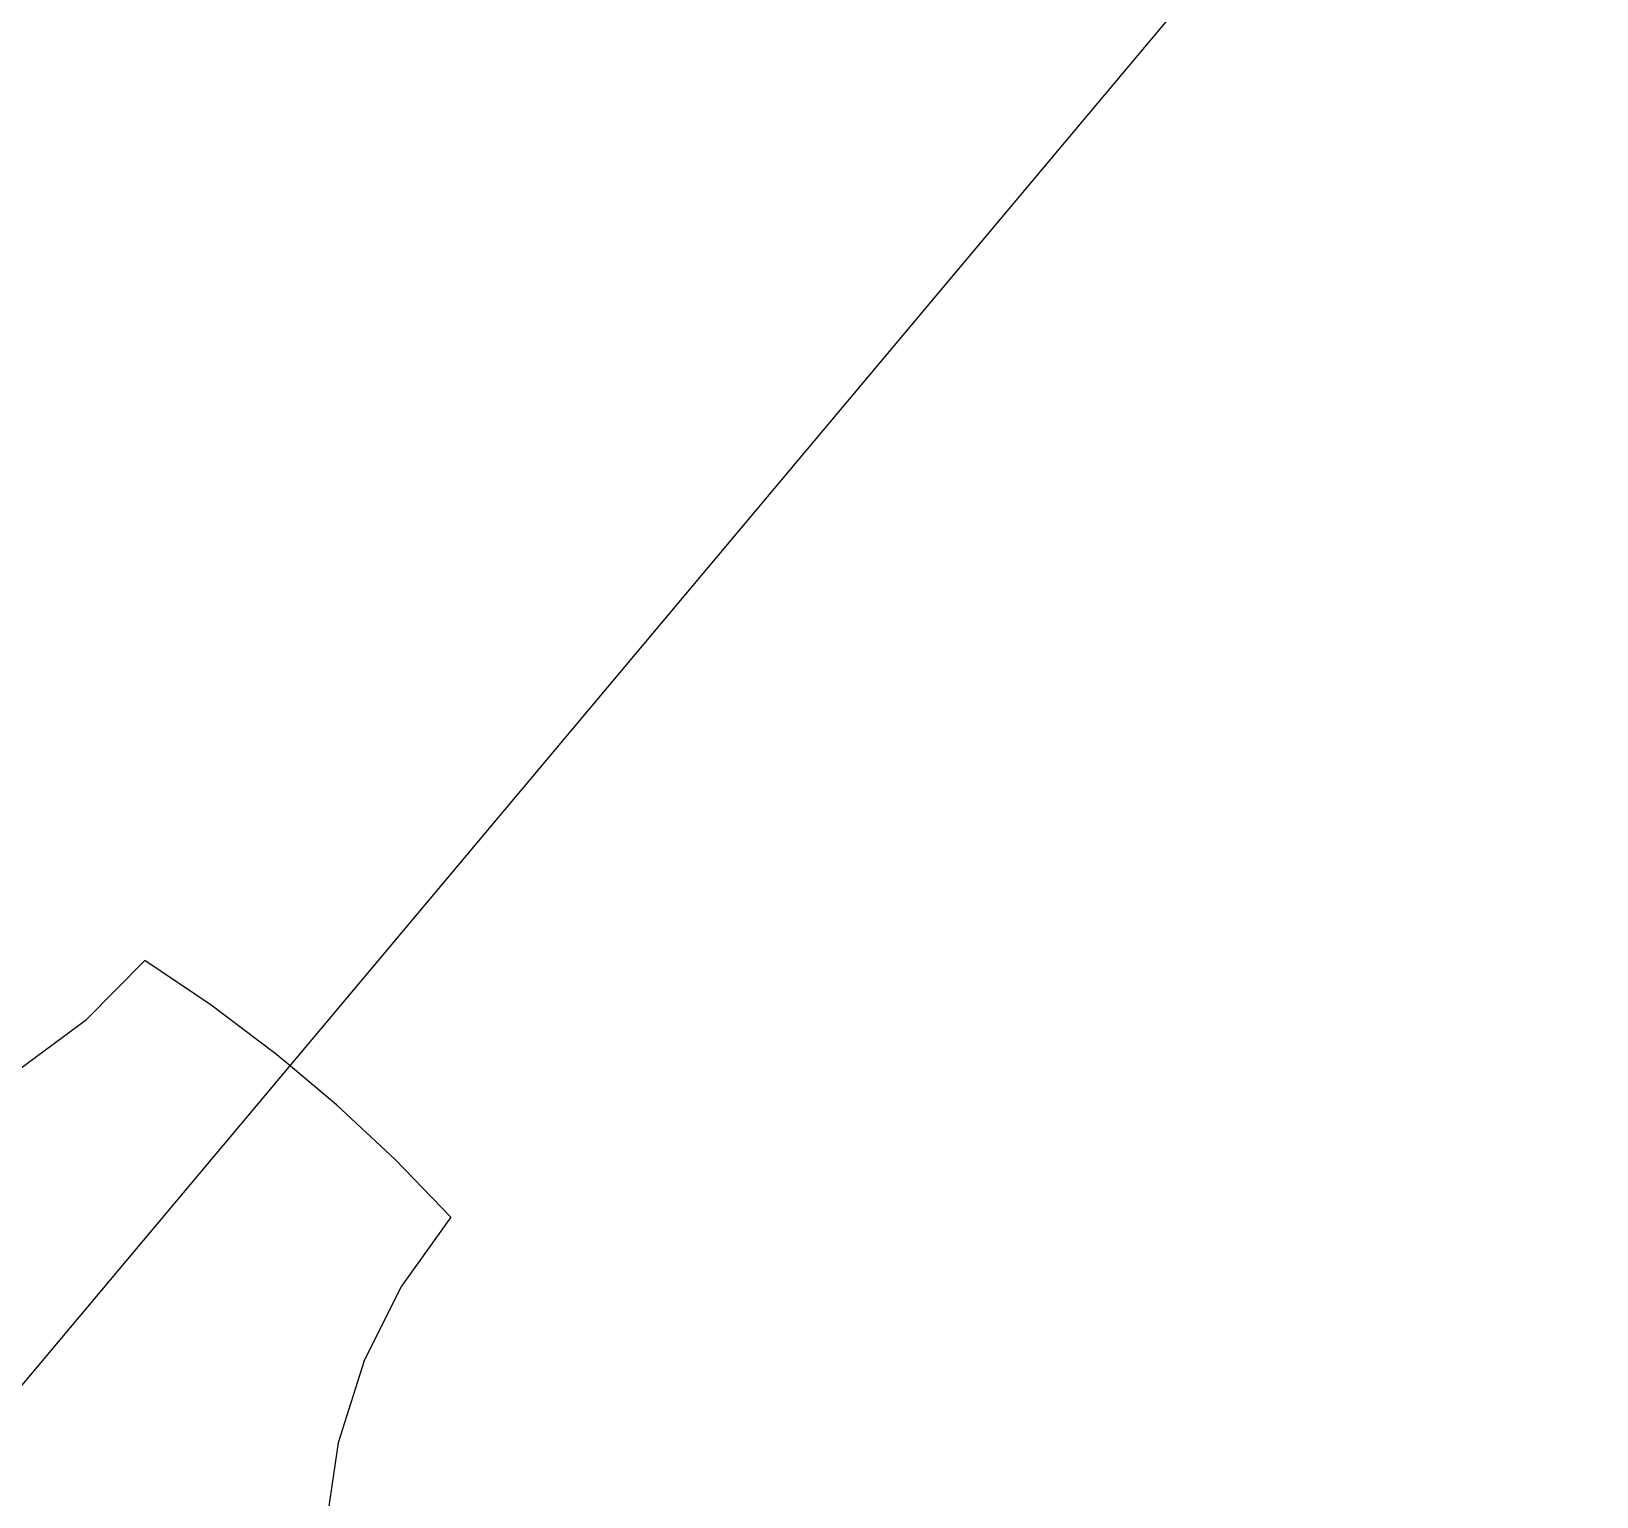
# Model space of a CAD drawing. Header units: metres. Extents: x 822482 to 822767, y 9662202 to 9662512.
# Drawn here: x 822662.0457 to 822662.1072, y 9662367.7324 to 9662367.79 of the extents above; entities that cross this region are included whole.
import ezdxf

# ---------------------------------------------------------------- set-up
doc = ezdxf.new("R2010")
doc.units = ezdxf.units.M
doc.layers.add('#ARQ_MOB', color=250, linetype='Continuous', lineweight=0)
doc.layers.add('ARQ_NE_MOBILIÁRIOS', color=251, linetype='Continuous', lineweight=0)
doc.styles.add('ROMANS', font='romans', dxfattribs={"height": 0.2})

# ---------------------------------------------------------------- blocks, each defined once
blk = doc.blocks.new('BEBEDOURO ACQUA GELATA')
at = {"layer": '#ARQ_MOB'}
for p, q in [((55936.1974, -10142.9755), (55936.1974, -10071.6851)), ((55936.1974, -10142.9755), (55936.1974, -10071.6851)), ((55936.1974, -10142.9755), (55936.1974, -10071.6851)), ((55936.1974, -10142.9755), (55936.1974, -10071.6851)), ((55936.1974, -10142.9755), (55936.1974, -10071.6851)), ((55936.1974, -10142.9755), (55936.1974, -10071.6851)), ((55936.1974, -10142.9755), (55936.1974, -10071.6851)), ((55936.1974, -10142.9755), (55936.1974, -10071.6851)), ((55935.4943, -10093.985), (55935.4688, -10094.3099)), ((55935.4943, -10093.985), (55935.4688, -10094.3099)), ((55935.4943, -10093.985), (55935.4688, -10094.3099)), ((55935.4943, -10093.985), (55935.4688, -10094.3099)), ((55935.4943, -10093.985), (55935.4688, -10094.3099)), ((55935.4943, -10093.985), (55935.4688, -10094.3099)), ((55935.4943, -10093.985), (55935.4688, -10094.3099)), ((55935.4943, -10093.985), (55935.4688, -10094.3099)), ((55935.8072, -10093.9524), (55935.4943, -10093.985)), ((55935.8072, -10093.9524), (55935.4943, -10093.985)), ((55935.8072, -10093.9524), (55935.4943, -10093.985)), ((55935.8072, -10093.9524), (55935.4943, -10093.985)), ((55935.8072, -10093.9524), (55935.4943, -10093.985)), ((55935.8072, -10093.9524), (55935.4943, -10093.985)), ((55935.8072, -10093.9524), (55935.4943, -10093.985)), ((55935.8072, -10093.9524), (55935.4943, -10093.985)), ((55936.1214, -10093.936), (55935.8072, -10093.9524)), ((55936.1214, -10093.936), (55935.8072, -10093.9524)), ((55936.1214, -10093.936), (55935.8072, -10093.9524)), ((55936.1214, -10093.936), (55935.8072, -10093.9524)), ((55936.1214, -10093.936), (55935.8072, -10093.9524)), ((55936.1214, -10093.936), (55935.8072, -10093.9524)), ((55936.1214, -10093.936), (55935.8072, -10093.9524)), ((55936.1214, -10093.936), (55935.8072, -10093.9524)), ((55936.1777, -10093.936), (55936.1214, -10093.936)), ((55936.1777, -10093.936), (55936.1214, -10093.936)), ((55936.1777, -10093.936), (55936.1214, -10093.936)), ((55936.1777, -10093.936), (55936.1214, -10093.936)), ((55936.1777, -10093.936), (55936.1214, -10093.936)), ((55936.1777, -10093.936), (55936.1214, -10093.936)), ((55936.1777, -10093.936), (55936.1214, -10093.936)), ((55936.1777, -10093.936), (55936.1214, -10093.936)), ((55936.436, -10093.936), (55936.1777, -10093.936)), ((55936.436, -10093.936), (55936.1777, -10093.936)), ((55936.436, -10093.936), (55936.1777, -10093.936)), ((55936.436, -10093.936), (55936.1777, -10093.936)), ((55936.436, -10093.936), (55936.1777, -10093.936)), ((55936.436, -10093.936), (55936.1777, -10093.936)), ((55936.436, -10093.936), (55936.1777, -10093.936)), ((55936.436, -10093.936), (55936.1777, -10093.936)), ((55936.7501, -10093.9524), (55936.436, -10093.936)), ((55936.7501, -10093.9524), (55936.436, -10093.936)), ((55936.7501, -10093.9524), (55936.436, -10093.936)), ((55936.7501, -10093.9524), (55936.436, -10093.936)), ((55936.7501, -10093.9524), (55936.436, -10093.936)), ((55936.7501, -10093.9524), (55936.436, -10093.936)), ((55936.7501, -10093.9524), (55936.436, -10093.936)), ((55936.7501, -10093.9524), (55936.436, -10093.936)), ((55936.7501, -10093.9524), (55937.063, -10093.985)), ((55936.7501, -10093.9524), (55937.063, -10093.985)), ((55936.7501, -10093.9524), (55937.063, -10093.985)), ((55936.7501, -10093.9524), (55937.063, -10093.985)), ((55936.7501, -10093.9524), (55937.063, -10093.985)), ((55936.7501, -10093.9524), (55937.063, -10093.985)), ((55936.7501, -10093.9524), (55937.063, -10093.985)), ((55936.7501, -10093.9524), (55937.063, -10093.985)), ((55937.063, -10093.985), (55937.0891, -10094.3169)), ((55937.063, -10093.985), (55937.0891, -10094.3169)), ((55937.063, -10093.985), (55937.0891, -10094.3169)), ((55937.063, -10093.985), (55937.0891, -10094.3169)), ((55937.063, -10093.985), (55937.0891, -10094.3169)), ((55937.063, -10093.985), (55937.0891, -10094.3169)), ((55937.063, -10093.985), (55937.0891, -10094.3169)), ((55937.063, -10093.985), (55937.0891, -10094.3169)), ((55935.3927, -10094.6267), (55935.4688, -10094.3099)), ((55935.3927, -10094.6267), (55935.4688, -10094.3099)), ((55935.3927, -10094.6267), (55935.4688, -10094.3099)), ((55935.3927, -10094.6267), (55935.4688, -10094.3099)), ((55935.3927, -10094.6267), (55935.4688, -10094.3099)), ((55935.3927, -10094.6267), (55935.4688, -10094.3099)), ((55935.3927, -10094.6267), (55935.4688, -10094.3099)), ((55935.3927, -10094.6267), (55935.4688, -10094.3099)), ((55937.1668, -10094.6405), (55937.0891, -10094.3169)), ((55937.1668, -10094.6405), (55937.0891, -10094.3169)), ((55937.1668, -10094.6405), (55937.0891, -10094.3169)), ((55937.1668, -10094.6405), (55937.0891, -10094.3169)), ((55937.1668, -10094.6405), (55937.0891, -10094.3169)), ((55937.1668, -10094.6405), (55937.0891, -10094.3169)), ((55937.1668, -10094.6405), (55937.0891, -10094.3169)), ((55937.1668, -10094.6405), (55937.0891, -10094.3169)), ((55937.1668, -10094.6405), (55937.2942, -10094.948)), ((55937.1668, -10094.6405), (55937.2942, -10094.948)), ((55937.1668, -10094.6405), (55937.2942, -10094.948)), ((55937.1668, -10094.6405), (55937.2942, -10094.948)), ((55937.1668, -10094.6405), (55937.2942, -10094.948)), ((55937.1668, -10094.6405), (55937.2942, -10094.948)), ((55937.1668, -10094.6405), (55937.2942, -10094.948)), ((55937.1668, -10094.6405), (55937.2942, -10094.948)), ((55937.2942, -10094.948), (55937.4681, -10095.2318)), ((55937.2942, -10094.948), (55937.4681, -10095.2318)), ((55937.2942, -10094.948), (55937.4681, -10095.2318)), ((55937.2942, -10094.948), (55937.4681, -10095.2318)), ((55937.2942, -10094.948), (55937.4681, -10095.2318)), ((55937.2942, -10094.948), (55937.4681, -10095.2318)), ((55937.2942, -10094.948), (55937.4681, -10095.2318)), ((55937.2942, -10094.948), (55937.4681, -10095.2318))]:
    blk.add_line(p, q, dxfattribs=at)
blk = doc.blocks.new('A$C8f1b9c42')
at = {"layer": 'ARQ_NE_MOBILIÁRIOS', "xscale": 0.01, "yscale": 0.01, "zscale": 0.01, "rotation": 180.000000003544}
blk.add_blockref('BEBEDOURO ACQUA GELATA', (868.746878, -297.309597), dxfattribs=at)
at = {"layer": 'ARQ_NE_MOBILIÁRIOS', "insert": (309.025475, -196.487051), "char_height": 0.120524, "attachment_point": 5, "rotation": 270, "style": 'ROMANS'}
blk.add_mtext('BEBEDOURO', dxfattribs=at)

msp = doc.modelspace()

# ---------------------------------------------------------------- block references
at = {"ltscale": 10, "rotation": 140.0090103764572}
msp.add_blockref('A$C8f1b9c42', (822772.889045, 9662018.469656), dxfattribs=at)

doc.saveas('drawing.dxf')
